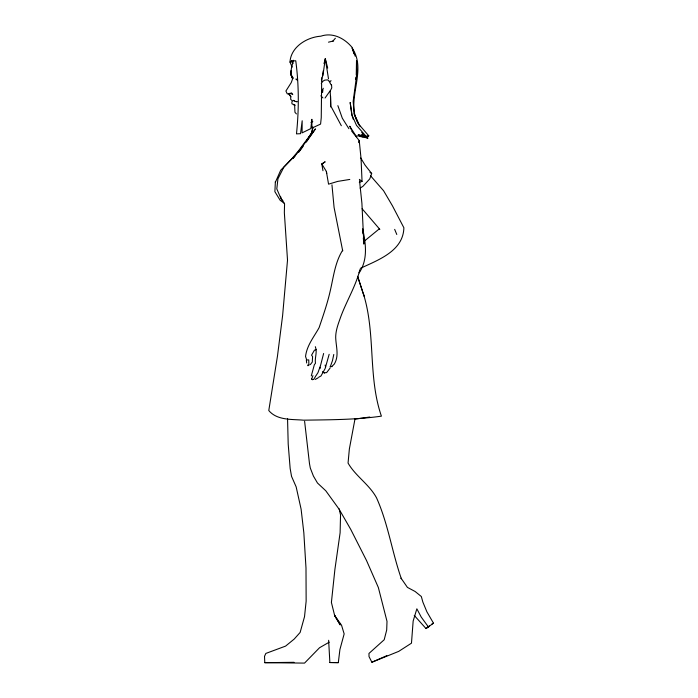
<?xml version="1.0" encoding="UTF-8"?>
<svg xmlns="http://www.w3.org/2000/svg" width="698" height="698" viewBox="0 0 698 698"><rect width="100%" height="100%" fill="white"/><g stroke="black" fill="none" stroke-linecap="round" stroke-linejoin="round"><path stroke-width="1.05" d="M308.865 364.749L308.769 359.906L306.352 359.985L306.666 363.012M321.638 84.196L321.246 117.7L320.583 124.087L311.919 128.1L311.875 119.306L310.854 128.58L302.086 132.873L302.182 120.763L300.524 133.693L296.484 133.876C299.006 109.621 299.006 84.973 295.751 60.787L292.436 60.883L289.993 62.105L292.13 67.113M291.886 100.477L290.638 99.291L290.822 96.952L290.08 95.294C292.349 99.744 289.426 93.026 287.236 93.82L285.91 91.01L291.241 82.608L292.602 78.883C289.103 73.028 292.13 66.31 293.317 60.255M275.352 182.326L280.683 170.26L291.956 158.621L298.482 150.829L312.599 131.922L305.933 141.956L311.893 132.288L312.809 127.42M275.387 181.471L274.881 191.68L280.16 200.3L284.103 203.083M359.104 142.645L359.243 140.603L351.652 131.058M359.086 142.654L359.243 140.603L361.067 158.821L362.044 181.375L359.304 182.37M289.993 62.105C290.787 46.967 306.884 37.142 320.827 36.191C332.693 32.108 344.48 38.285 352.054 47.377L355.212 56.206M321.446 79.869L321.612 77.792M330.616 96.28L330.547 106.925M322.589 92.564L322.86 90.051M312.721 126.94L312.146 131.939L312.844 127.769M290.926 73.622L291.284 70.524L290.883 73.465L291.799 77.112L290.883 73.465M328.636 640.275L329.866 662.524L338.321 662.638L339.9 649.585L344.158 633.906L341.54 625.225L334.569 615.392L340.231 624.928L334.464 615.182L334.665 615.592L331.402 602.453L334.9 569.437L340.109 532.792L340.537 514.958L339.176 508.886M321.604 81.936L323.235 70.864M355.631 79.31L355.945 77.181M356.259 75.044L356.512 60.517L356.94 73.115L353.162 101.35L354.218 114.053L359.156 124.706L368.797 135.866L366.485 136.843M354.933 419.262L349.358 448.989L348.058 463.053C355.43 476.071 369.233 484.351 376.519 497.805C388.132 523.648 392.023 552.074 401.359 578.747L401.062 578.18L407.414 587.384L415.127 591.494L421.33 596.52L422.866 602.086L426.897 611.823L433.493 623.201L426.016 628.558L414.254 615.427M322.886 75.864L325.294 58.649L327.694 68.081M333.792 354.471L332.466 360.665L330.137 367.122M311.683 379.049L312.94 375.594M359.976 269.524C355.867 285.883 346.793 300.629 340.894 316.403C338.478 323.287 335.668 330.171 335.694 337.448C335.939 346.4 339.42 355.954 334.185 364.243L332.204 366.049M311.299 375.925L314.362 364.688L315.47 363.3C314.51 357.83 317.573 352.176 315.322 346.679M359.644 270.763L359.156 272.857C368.116 259.516 365.787 243.515 362.69 228.761M321.708 91.9L323.305 88.271M324.003 63.605L325.294 58.649L328.488 78.769M329.159 354.305L325.12 368.588L320.967 376.004L318.759 377.208M323.628 353.485L320.6 365.237L317.983 372.627L316.054 375.594M319.963 368.631L320.408 367.244M360.735 157.984L365.054 165.121L371.685 173.523L369.757 178.915L362.881 186.366L360.107 188.085M315.679 376.17L313.69 379.468M342.674 250.189C334.953 262.413 333.443 277.385 330.171 291.188C327.345 303.665 323.122 315.705 319.099 327.659C313.987 336.907 306.867 345.353 305.541 356.46L306.588 359.601M321.281 83.664L322.712 81.378L324.771 80.104L327.641 79.877L330.067 82.015M361.014 134.845L360.29 135.874L358.406 134.801M309.057 365.002L307.993 365.717L307.486 365.054M306.457 141.834L315.452 128.894L299.241 150.759L301.868 147.531L292.916 158.437L295.533 155.131L283.798 167.258L277.935 178.845L276.801 188.879L281.093 198.869L282.934 200.815M298.735 152.251L303.237 146.179M310.322 364.6L312.285 362.061L312.591 356.547L311.544 355.195L314.432 350.195L316.238 349.646M292.767 100.73L291.843 101.917L291.965 103.801L295.106 105.25L293.43 104.386L294.635 105.171L294.957 112.282L296.423 113.922M325.032 98.043L330.773 89.902L331.768 87.861L331.541 84.851M332.527 41.47L335.363 38.277M313.419 379.407L312.399 379.747L311.657 379.031M364.016 241.386L379.346 228.822M426.016 628.558L429.375 625.966M330.067 368.134L326.62 372.619L323.863 372.819M322.048 163.925L325.163 161.779L321.795 163.969L322.965 170.722M360.264 268.407C378.002 260.022 403.313 251.149 403.88 227.766L392.459 205.849L383.586 190.737L370.446 175.687M329.212 642.177L319.544 647.735L304.537 663.1L264.786 662.672L264.507 656.364L265.842 653.433L285.595 646.104L294.198 639.071L300.131 632.449L304.52 616.666L306.143 601.17L305.994 568.006L303.831 532.783L301.108 509.191L296.153 486.864L291.546 476.376L290.15 468.454L288.204 444.12L287.55 418.739M318.148 377.827L315.304 379.415M431.896 624.029L433.493 623.201M364.225 135.857L362.471 136.756L358.685 134.976M304.607 421.33L309.493 463.681L310.305 468.061L313.402 476.036L317.468 482.999L325.783 490.781L339.01 509.043L350.736 529.389L366.546 560.573L378.36 587.542L387.006 621.36L386.692 630.041L384.197 639.752L368.963 653.45L369.033 656.609L371.877 662.236L398.706 651.382L411.471 643.172L413.155 621.063L416.854 608.804L421.226 617.076L428.598 627.214M386.858 655.649L371.877 662.236M310.942 122.438L312.8 121.609M329.273 81.553L331.105 80.776M290.569 93.122L288.702 93.698L291.363 93.68L292.75 94.605L291.511 92.834M369.8 417.02L354.567 419.193M328.496 42.168L333.627 40.929M355.5 136.319L362.471 135.211L365.595 135.77L356.512 125.378L352.097 115.406L350.152 102.44L351.879 115.31M365.595 135.77L363.143 136.328L361.939 134.697M349.794 179.438L337.701 181.401L328.557 184.167L326.359 171.411L321.795 163.969M364.827 137.497L366.529 137.244M365.324 136.232L368.797 135.866M264.786 662.672L294.076 662.315M329.866 662.524L338.321 662.638M330.285 366.529L332.117 366.651M294.678 101.254L297.051 101.829M293.439 100.32L294.111 100.931M293.605 100.547L294.355 100.66M358.58 135.613L361.451 136.136M295.751 101.35L296.99 101.629M364.417 137.087L367.698 138.413L367.61 137.131L364.469 137.506L362.934 134.749M355.954 136.415L356.521 136.721M358.371 135.272L361.058 136.756L362.716 136.581L361.32 136.564L358.763 134.827M360.665 135.761L363.501 137.34M322.616 371.737L324.596 372.898L323.139 371.999M358.249 134.801L360.814 136.415M369.984 172.389L371.685 173.523M297.078 79.808L295.952 79.014L297.112 79.93M359.357 179.36L362.044 181.375M361.704 132.507L363.152 133.999M320.862 95.792L322.904 97.912M379.852 229.38L362.096 208.737M293.038 63.221L291.38 60.787L292.689 63.553M348.904 128.702L342.317 118.224L337.867 105.642M355.901 135.866L349.724 126.172L351.469 129.95M360.22 126.608L358.493 123.886L358.842 124.75C344.088 100.852 368.16 71.711 352.132 48.057L354.026 53.816M366.546 136.599L367.698 138.413M291.598 76.318L292.296 77.513L291.249 74.363L291.598 76.318L291.284 74.887M341.331 125.727L330.974 106.349L330.189 91.237M329.779 82.547L331.184 84.99M354.122 113.713L358.091 122.961M394.667 229.363L396.787 234.476M280.448 196.321L281.512 199.244L284.566 203.912L284.348 212.672L287.515 260.127L282.611 315.575L277.464 356.12L268.782 410.546C277.141 420.571 291.834 419.132 303.56 420.179C329.517 419.768 355.666 419.847 381.405 416.148C367.994 377.243 375.603 335.276 364.077 296.092L363.518 294.312M352.246 116.339L353.345 119.402M357.847 277.106L364.077 296.092L357.62 276.303M325.085 365.08L325.661 367.078M326.359 171.411L326.716 173.47M342.709 250.905L334.08 207.446L331.951 184.822M359.531 180.703L361.904 203.223L363.876 244.091L363.318 237.931M362.585 229.712L362.951 233.821M293.02 78.246L292.305 76.431L293.02 78.246"/></g></svg>
